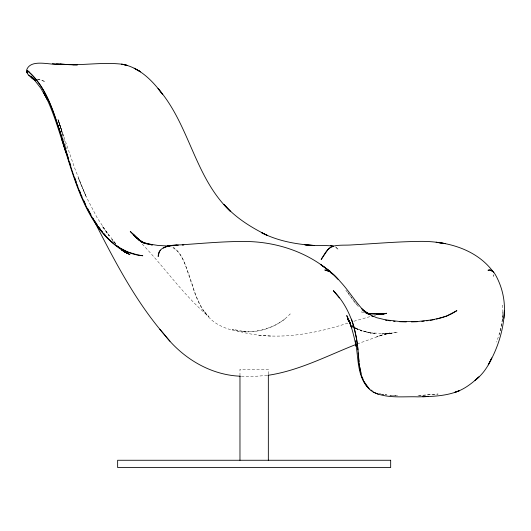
<?xml version="1.0" encoding="UTF-8"?>
<svg xmlns="http://www.w3.org/2000/svg" width="531" height="531" viewBox="0 0 531 531"><rect width="100%" height="100%" fill="white"/><g stroke="black" fill="none" stroke-linecap="round" stroke-linejoin="round"><path stroke-width="0.4" stroke-dasharray="2.65 1.99" d="M502.618 305.438L502.611 305.265C503.527 315.062 502.007 324.892 499.226 334.284L496.558 342.103M502.518 318.507L502.903 312.175M502.472 319.277L501.211 326.678L499.226 334.284M493.863 274.607L493.379 276.352L493.817 275.045M290.006 314.093L290.185 313.914C272.768 332.565 242.713 337.125 220.119 325.589C204.223 317.83 196.682 300.553 192.049 284.457C186.746 272.144 184.569 251.9 170.391 246.603M285.001 318.905C273.186 328.118 257.767 332.452 242.879 331.576L245.574 331.789L232.279 329.26C270.89 342.322 312.474 334.849 350.155 322.363M357.25 343.935L382.791 334.782L376.764 336.521L389.913 332.964L384.013 334.537L391.062 333.103L385.42 333.992L397.692 332.293L385.42 333.992M353.925 321.242L370.392 316.509M374.209 315.54L375.709 315.208M267.226 375.424L250.977 376.658L241.12 376.253M392.11 333.076L382.227 333.733L388.433 333.508L370.147 332.917L376.061 333.488L370.864 332.811L360.41 330.415L371.149 333.143L365.62 331.775M417.97 395.602L438.102 394.022L419.364 395.608M397.573 395.602L390 395.23M395.814 395.608L389.721 395.27M270.664 336.07L257.615 335.094M385.38 394.752L386.92 394.911M385.094 394.792L386.634 394.951M381.371 394.148L383.601 394.533M381.663 394.121L383.893 394.5M363.662 312.434L361.531 311.943L363.941 312.533M378.875 393.425L380.919 393.995M366.091 331.908L356.553 328.722L361.857 331.052L353.779 327.408M37.515 79.139L45.354 81.595L37.203 79.059M353.673 327.375L357.755 329.253L355.146 327.766M355.166 327.892L358.478 330.07M335.373 246.842L338.373 249.676L335.784 246.955M351.894 325.53L353.852 326.877M172.9 246.955C182.332 253.274 185.153 265.341 189.228 275.277C193.662 288.499 197.001 302.624 205.928 313.715L204.302 311.743L208.975 316.708C183.467 295.322 164.716 267.398 141.711 243.543M351.701 325.012L352.697 326.074M115.499 243.503L111.782 239.494L115.492 243.616M355.485 302.849L357.947 305.604M358.398 306.52L354.94 302.65L345.84 290.185M115.473 243.47L102.111 226.04L109.147 235.877L96.954 217.411L85.849 196.065L78.216 177.746L86.334 197.041M354.502 301.654L347.301 291.804M85.849 196.065L74.752 168.327L57.746 119.123L63.342 135.777L58.184 119.833L61.211 129.252L58.682 121.075L65.486 145.54M65.685 146.29L66.488 149.311M268.341 374.209L268.341 369.244L239.972 369.244L239.972 375.032M353.168 327.713L352.325 326.399L353.168 327.713"/><path stroke-width="0.8" d="M339.435 297.984L333.329 290.636C350.759 308.279 357.549 333.03 358.505 357.204C359.56 369.702 361.419 384.895 373.207 392.024C387.019 398.821 403.029 396.299 417.884 396.856C431.876 396.498 446.305 396.279 459.375 390.677L454.768 392.356C464.094 389.608 471.893 383.355 478.962 376.897L475.039 380.342C482.639 374.634 488.035 366.589 491.779 357.94L488.255 364.863C498.005 348.051 503.972 328.868 504.45 309.387C504.543 297.241 501.337 285.18 495.343 274.627C494.056 272.609 492.529 270.332 489.987 269.894L487.996 270.286L489.124 270.087M503.912 318.288L504.364 310.967M31.926 78.123L34.402 79.955L30.426 76.968L27.712 74.028L26.669 71.804L27.147 71.008M160.515 250.181L159.313 251.701L158.185 256.486C158.185 245.315 172.475 245.063 180.494 244.871C202.384 243.437 224.281 241.26 246.245 241.492C279.93 241.924 314.611 254.495 337.908 279.306M330.72 247.28L327.892 249.636L321.169 259.453C324.474 254.575 327.169 247.785 333.395 246.105C339.641 244.672 346.179 245.441 352.538 244.871C373.93 243.676 395.296 241.804 416.729 241.459C445.064 240.384 476.632 248.508 493.81 272.675M452.412 313.35L456.886 310.648L446.81 315.938L441.792 317.651L431.769 319.914L417.565 321.527L399.929 321.527L385.831 319.914L376.479 317.651L367.611 313.622L369.304 314.598L361.618 308.624M451.702 313.775L446.571 316.098L436.542 319.098M355.81 344.526C326.983 355.876 298.966 370.691 267.996 375.317M163.269 248.063L166.342 246.842M331.337 247.068L333.196 246.437M324.62 269.994C332.353 270.87 337.371 278.583 342.322 283.853C350.294 293.072 356.746 303.553 365.235 312.308L362.096 309.161M432.227 319.947L434.385 319.523M381.882 314.04L386.641 313.29L380.681 314.067M426.559 320.83L427.973 320.618M430.09 320.306L431.504 320.093M421.833 321.361L424.196 321.096M381.026 314.067L385.148 313.735L376.406 314.02L383.342 314.126L371.972 313.947M424.82 396.657L428.125 396.504L422.815 396.743M417.286 321.7L411.406 321.905M173.584 245.355L178.316 245.196M182.252 245.063L183.832 245.01M77.466 64.762L68.592 64.636L77.466 64.762L72.82 64.722C89.095 64.576 105.41 62.346 121.659 64.165C139.208 67.032 152.483 80.659 162.612 94.359L158.046 88.544C189.892 125.024 194.625 178.111 230.766 211.69L223.982 204.508C235.791 217.889 251.229 227.494 267.12 235.313L261.836 232.824C278.118 241.067 296.391 244.379 314.458 245.468L304.821 244.798C314.16 246.132 323.684 244.864 332.983 246.112M406.295 321.919L399.637 321.7M69.176 64.556L60.488 64.211L73.245 64.696M378.922 314.067L367.286 313.29M52.41 63.707L61.105 64.218C51.899 65.924 30.519 57.74 26.55 70.278L27.227 71.984M240.311 376.213C210.223 374.986 182.744 358.206 164.497 334.789C134.901 300.48 114.085 259.898 93.595 219.794M56.459 63.952L65.147 64.39M393.484 321.182L395.051 321.361M367.333 313.35L371.441 313.907L367.206 313.204M325.257 270.087L329.147 271.553M385.533 320.093L387.139 320.339M388.738 320.585L390.345 320.83M142.753 255.75C118.937 253.864 101.521 234.523 90.695 214.849C74.712 186.447 67.709 154.375 57.268 123.783L57.348 124.035C51.029 104.6 43.376 84.117 27.3 70.61C43.575 83.978 51.195 104.634 57.574 124.068M137.715 254.913L142.62 255.723M330.554 245.661L333.641 246.245M152.125 244.977L144.113 243.251L157.866 245.422L169.588 246.099L167.511 245.661L169.05 246.032M152.344 244.977L142.321 242.202L145.892 243.503L140.589 241.12L143.908 242.833L138.584 239.687L142.6 242.355M136.985 254.734L127.261 251.813L120.212 248.116M365.912 312.905L367.963 313.516M489.695 269.994L492.642 271.514M367.545 313.562L369.729 314.299L365.912 312.772L370.134 314.584L362.64 310.064M371.687 316.098L373.18 316.675M373.207 392.024L378.218 394.261M124.081 251.11L129.889 254.668L125.595 252.245L128.323 253.738C88.631 232.983 76.418 185.458 63.8 145.912L65.93 152.676M27.3 70.61L28.979 71.738L28.694 71.546M371.036 390.046L372.191 390.823M143.888 243.145L136.294 237.722L141.339 241.691M117.032 245.933L119.575 247.678M124.028 251.077L127.579 253.566L126 252.451M35.033 80.32L33.818 79.444L35.059 80.347M330.421 272.503L332.34 273.916M142.613 242.621L133.493 234.967L141.392 242.143M34.157 79.092L30.619 76.039L35.219 80.785L32.597 77.931M111.849 241.731L113.515 243.218M139.839 240.656L130.241 231.443L137.25 238.452M28.813 75.316L29.205 75.714M369.317 388.878C356.394 376.678 358.777 356.885 355.285 340.895L356.268 346.604C353.838 336.043 351.582 325.317 346.73 315.54L351.688 327.819L349.132 321.029L350.141 323.001L347.699 319.191L350.307 323.027M368.102 387.252L363.961 381.477M137.449 238.565L133.188 234.118L137.217 238.525M159.798 329.233L169.953 341.207M101.262 230.374L102.284 231.609M103.81 233.461L105.344 235.306M34.389 79.882L40.754 88.173L47.498 99.828L43.715 92.659C52.722 109.565 57.965 128.137 63.912 146.264L61.782 139.427M97.233 224.819L94.671 220.936M98.554 226.671L100.751 229.757M347.699 319.191L350.221 323.127M93.011 218.221L93.841 219.575M87.721 208.676L90.94 214.829M81.243 195.01L81.913 196.47M83.586 200.134L85.259 203.791M26.669 71.804L27.141 72.953M362.162 377.096L363.065 379.287M77.247 184.881L77.818 186.328M79.531 190.669L80.387 192.839M74.652 177.507L76.212 181.934M57.813 124.798L60.222 132.04M57.268 123.783L59.996 132M351.509 319.144L353.911 326.572L356.374 338.194M60.474 132.816L64.477 145.547M69.554 162.008L70.776 165.878M68.585 158.908L64.696 146.271M361.1 373.393L359.819 367.147M356.626 339.76L357.463 345.94M359.288 363.881L359.553 365.514M357.648 347.466L357.914 349.77M359.049 361.591L358.213 352.989M268.341 375.032L268.341 460.264M239.972 375.862L239.972 460.264M171.772 245.561L168.267 245.893L177.022 245.242L171.772 245.561M390.67 460.264L117.643 460.264L117.643 467.545L390.67 467.545L390.67 460.264M439.177 242.713L436.143 242.275L445.562 243.636L439.177 242.713M125.077 64.828L121.659 64.165L127.579 65.486L125.077 64.828M139.215 71.015L134.164 68.227L140.582 71.864L139.215 71.015M126.491 252.809L121.705 250.055L126.491 252.809M324.262 267.133L320.983 264.783L330.474 271.606L324.262 267.133M125.356 252.398L122.867 250.386L125.356 252.398"/></g></svg>
